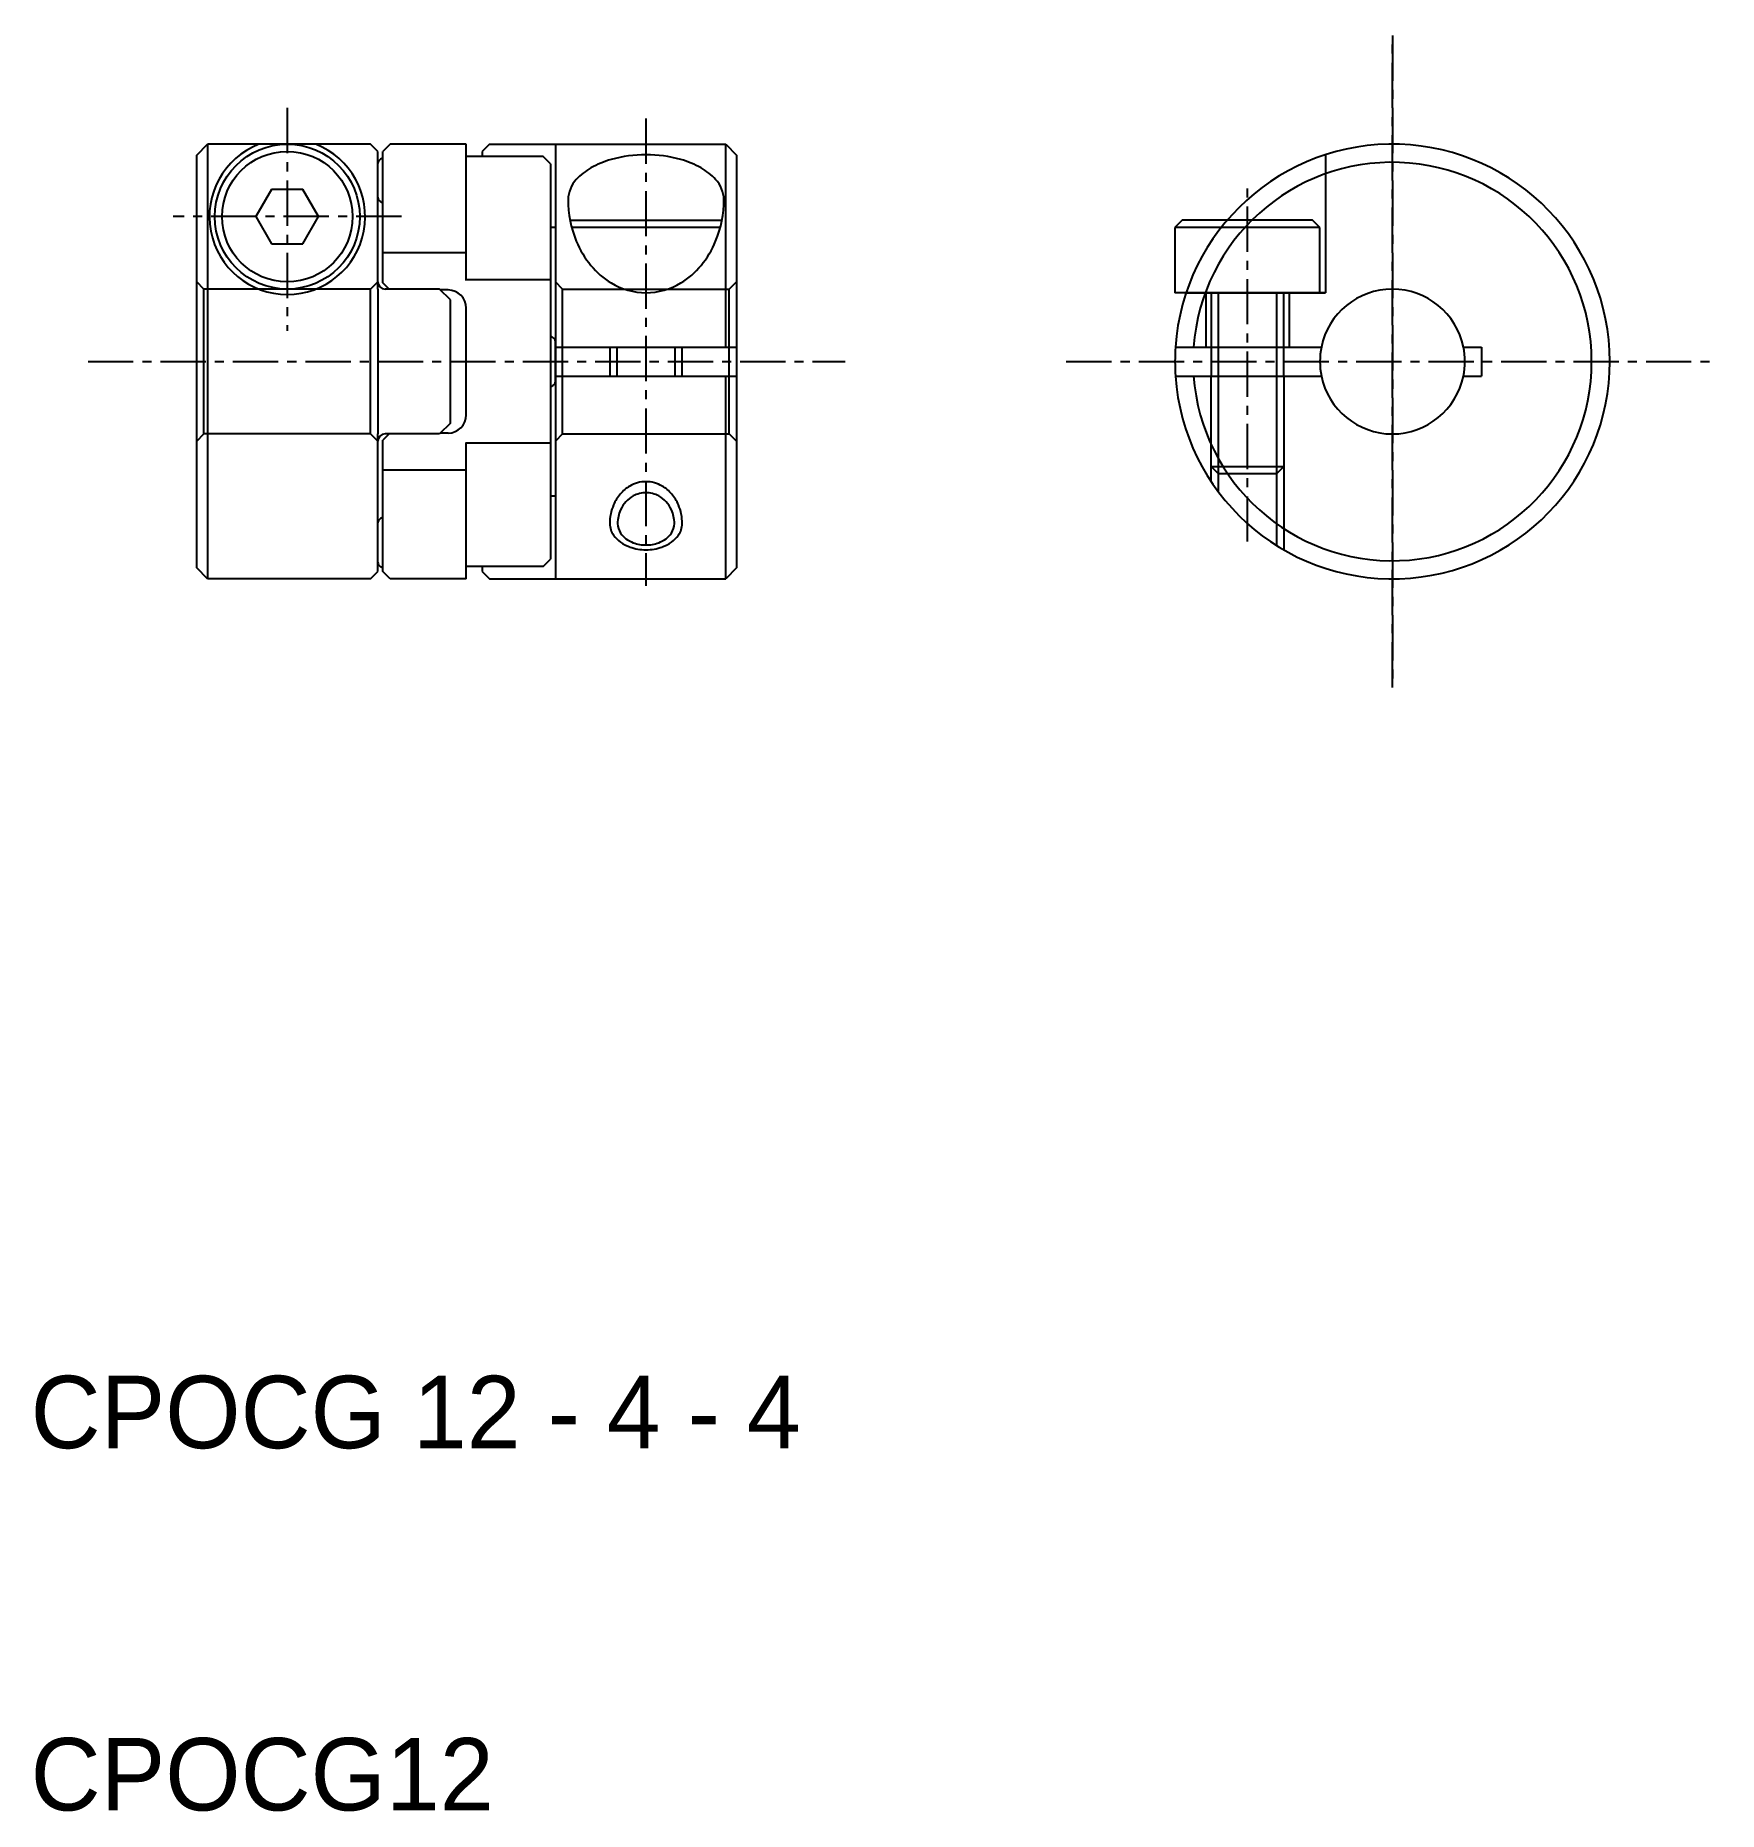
# Model space of a CAD drawing. Extents: x 141.5 to 187.9, y 71.7 to 120.8.
import ezdxf

# ---------------------------------------------------------------- set-up
doc = ezdxf.new("R2010")
doc.units = 0
doc.linetypes.add('CENTER', pattern=[2, 1.25, -0.25, 0.25, -0.25])
doc.linetypes.add('DASHED', pattern=[19.05, 12.7, -6.35])
doc.layers.get('0').update_dxf_attribs({"linetype": 'CONTINUOUS'})
doc.layers.add('CENTER', color=1, linetype='CENTER')

msp = doc.modelspace()

# ---------------------------------------------------------------- linework, layer by layer
for p, q in [((145.913, 117.477), (146.213, 117.777)), ((146.213, 117.777), (146.213, 105.777)), ((150.713, 117.777), (146.213, 117.777)), ((150.913, 117.577), (150.713, 117.777)), ((151.253, 117.777), (151.053, 117.577)), ((153.353, 117.777), (151.253, 117.777)), ((153.353, 117.434), (153.353, 117.777)), ((153.993, 117.777), (153.793, 117.577)), ((153.993, 117.777), (155.813, 117.777)), ((155.813, 117.777), (155.813, 105.777)), ((155.813, 117.777), (160.513, 117.777)), ((160.513, 112.177), (160.513, 117.777)), ((160.513, 117.777), (160.813, 117.477)), ((145.913, 106.077), (145.913, 117.477)), ((150.913, 113.777), (150.913, 117.577)), ((150.913, 116.313), (150.913, 117.24)), ((151.053, 117.402), (150.983, 117.361)), ((151.053, 113.952), (151.053, 117.577)), ((155.473, 117.434), (153.353, 117.434)), ((153.793, 117.577), (153.793, 117.434)), ((155.673, 117.234), (155.473, 117.434)), ((155.673, 117.234), (155.673, 106.32)), ((160.813, 117.477), (160.813, 106.077)), ((147.98, 116.527), (147.547, 115.777)), ((148.846, 116.527), (147.98, 116.527)), ((149.279, 115.777), (148.846, 116.527)), ((147.547, 115.777), (147.98, 115.027)), ((148.846, 115.027), (149.279, 115.777)), ((151.053, 116.152), (150.983, 116.192)), ((155.673, 115.485), (155.813, 115.485)), ((156.217, 115.677), (160.409, 115.677)), ((160.364, 115.477), (156.262, 115.477)), ((173.113, 115.677), (172.913, 115.477)), ((174.19, 115.477), (172.913, 115.477)), ((172.913, 115.477), (172.913, 113.677)), ((174.354, 115.677), (173.113, 115.677)), ((147.98, 115.027), (148.846, 115.027)), ((151.228, 113.777), (151.053, 113.952)), ((152.613, 113.777), (151.113, 113.777)), ((152.913, 113.477), (152.613, 113.777)), ((152.853, 113.752), (152.638, 113.752)), ((152.913, 110.077), (152.913, 113.477)), ((173.222, 113.677), (172.913, 113.677)), ((153.353, 110.302), (153.353, 113.252)), ((155.743, 112.442), (155.673, 112.483)), ((155.813, 111.233), (155.813, 112.321)), ((155.813, 112.177), (160.813, 112.177)), ((157.313, 112.177), (157.313, 111.377)), ((159.313, 111.377), (159.313, 112.177)), ((172.926, 112.177), (176.954, 112.177)), ((173.913, 112.177), (173.913, 111.377)), ((175.913, 111.377), (175.913, 112.177)), ((180.873, 112.177), (181.373, 112.177)), ((181.373, 112.177), (181.373, 111.377)), ((155.813, 111.377), (160.813, 111.377)), ((160.513, 105.777), (160.513, 111.377)), ((172.926, 111.377), (176.954, 111.377)), ((180.873, 111.377), (181.373, 111.377)), ((155.743, 111.111), (155.673, 111.071)), ((152.913, 110.077), (152.613, 109.777)), ((150.913, 105.977), (150.913, 109.777)), ((151.228, 109.777), (151.053, 109.602)), ((151.053, 105.977), (151.053, 109.602)), ((152.613, 109.777), (151.113, 109.777)), ((152.853, 109.802), (152.638, 109.802)), ((155.673, 108.069), (155.813, 108.069)), ((151.053, 107.483), (150.983, 107.442)), ((150.913, 106.233), (150.913, 107.321)), ((146.213, 105.777), (145.913, 106.077)), ((150.713, 105.777), (150.913, 105.977)), ((151.053, 106.071), (150.983, 106.111)), ((151.253, 105.777), (151.053, 105.977)), ((153.353, 105.777), (153.353, 106.12)), ((155.473, 106.12), (153.353, 106.12)), ((153.793, 106.12), (153.793, 105.977)), ((153.793, 105.977), (153.993, 105.777)), ((155.473, 106.12), (155.673, 106.32)), ((160.813, 106.077), (160.513, 105.777)), ((150.713, 105.777), (146.213, 105.777)), ((153.353, 105.777), (151.253, 105.777)), ((153.993, 105.777), (155.813, 105.777)), ((155.813, 105.777), (160.513, 105.777))]:
    msp.add_line(p, q)
at = {"color": 3, "linetype": 'DASHED'}
for p, q in [((153.353, 114.011), (153.353, 117.434)), ((177.063, 117.484), (177.063, 113.677)), ((176.913, 115.477), (174.19, 115.477)), ((176.713, 115.677), (174.354, 115.677)), ((176.913, 115.477), (176.713, 115.677)), ((176.913, 113.677), (176.913, 115.477)), ((153.353, 114.777), (151.053, 114.777)), ((146.113, 113.777), (145.913, 113.977)), ((150.713, 113.777), (146.113, 113.777)), ((146.113, 109.777), (146.113, 113.777)), ((150.713, 113.777), (150.913, 113.977)), ((150.713, 109.777), (150.713, 113.777)), ((150.913, 113.777), (150.913, 109.777)), ((155.673, 114.035), (153.353, 114.035)), ((156.013, 113.777), (155.813, 113.977)), ((156.013, 113.777), (160.613, 113.777)), ((156.013, 109.777), (156.013, 113.777)), ((160.613, 113.777), (160.813, 113.977)), ((160.613, 109.777), (160.613, 113.777)), ((173.222, 113.677), (177.063, 113.677)), ((177.063, 113.677), (173.222, 113.677)), ((173.763, 113.707), (173.763, 112.177)), ((173.913, 113.677), (173.913, 112.177)), ((174.113, 112.177), (174.113, 113.677)), ((175.713, 113.677), (175.713, 112.177)), ((175.913, 112.177), (175.913, 113.677)), ((176.063, 113.677), (176.063, 112.177)), ((173.913, 108.46), (173.913, 111.377)), ((174.113, 108.177), (174.113, 111.377)), ((175.713, 111.377), (175.713, 106.701)), ((175.913, 111.377), (175.913, 106.581)), ((145.913, 109.577), (146.113, 109.777)), ((150.713, 109.777), (146.113, 109.777)), ((150.913, 109.577), (150.713, 109.777)), ((153.353, 105.777), (153.353, 109.541)), ((155.673, 109.519), (153.353, 109.519)), ((156.013, 109.777), (155.813, 109.577)), ((156.013, 109.777), (160.613, 109.777)), ((160.613, 109.777), (160.813, 109.577)), ((173.913, 108.877), (175.913, 108.877)), ((174.113, 108.677), (173.913, 108.877)), ((175.913, 108.877), (175.713, 108.677)), ((153.353, 108.777), (151.053, 108.777)), ((175.713, 108.677), (174.113, 108.677))]:
    msp.add_line(p, q, dxfattribs=at)
at = {"color": 3}
for p, q in [((157.513, 111.377), (157.513, 112.177)), ((159.113, 112.177), (159.113, 111.377)), ((174.113, 111.377), (174.113, 112.177)), ((175.713, 112.177), (175.713, 111.377))]:
    msp.add_line(p, q, dxfattribs=at)
for radius in [2, 1.8]:
    msp.add_circle((148.413, 115.777), radius)
for centre, radius, start, end in [((148.413, 115.777), 2.15, 111.5289, 68.4711), ((178.913, 111.777), 6, 183.8226, 176.1774), ((151.053, 117.24), 0.14, 120, 180), ((158.033, 114.919), 2.528, 105.6299, 119.3683), ((158.3, 113.969), 3.515, 89.7924, 105.6588), ((158.326, 113.969), 3.515, 74.3412, 90.2076), ((158.593, 114.919), 2.528, 60.6317, 74.3701), ((178.913, 111.777), 5.5, 184.1706, 175.8294), ((157.008, 116.225), 0.845, 136.9702, 178.365), ((157.556, 115.752), 1.568, 119.1144, 138.017), ((159.07, 115.752), 1.568, 41.983, 60.8856), ((159.618, 116.225), 0.845, 1.635, 43.0298), ((151.053, 116.313), 0.14, 180, 240), ((159.156, 116.242), 2.993, 179.867, 202.458), ((157.47, 116.242), 2.993, 337.542, 0.133), ((158.804, 116.097), 2.612, 202.477, 219.6583), ((157.822, 116.097), 2.612, 320.3417, 337.523), ((158.496, 115.84), 2.211, 219.6231, 238.8362), ((158.131, 115.84), 2.211, 301.1638, 320.3769), ((151.113, 113.977), 0.2, 180, 270), ((152.853, 113.252), 0.5, 0, 90), ((158.322, 115.545), 1.868, 238.7199, 269.7388), ((158.305, 115.545), 1.868, 270.2612, 301.2801), ((178.913, 111.777), 2, 11.537, 168.463), ((155.673, 112.321), 0.14, 0, 60), ((178.913, 111.777), 6, 176.1774, 183.8226), ((178.913, 111.777), 2, 168.463, 191.537), ((178.913, 111.777), 2, 348.463, 11.537), ((178.913, 111.777), 2, 191.537, 348.463), ((155.673, 111.233), 0.14, 300, 0), ((152.853, 110.302), 0.5, 270, 0), ((151.113, 109.577), 0.2, 90, 180), ((158.316, 107.568), 0.892, 90.197, 120.3186), ((158.31, 107.568), 0.892, 59.6814, 89.803), ((158.491, 107.361), 1.166, 139.319, 156.7728), ((158.379, 107.458), 1.019, 120.2361, 139.3421), ((158.387, 107.33), 0.852, 137.452, 155.3651), ((158.34, 107.372), 0.789, 118.6022, 137.4596), ((158.314, 107.421), 0.734, 90.0989, 118.6387), ((158.312, 107.421), 0.734, 61.3613, 89.9011), ((158.286, 107.372), 0.789, 42.5404, 61.3978), ((158.247, 107.458), 1.019, 40.6579, 59.7639), ((158.24, 107.33), 0.852, 24.6349, 42.548), ((158.136, 107.361), 1.166, 23.2272, 40.681), ((151.053, 107.321), 0.14, 120, 180), ((158.618, 107.307), 1.305, 156.7926, 180.1144), ((158.44, 107.306), 0.91, 155.3817, 180.0728), ((158.187, 107.306), 0.91, 359.9272, 24.6183), ((158.008, 107.307), 1.305, 359.8856, 23.2074), ((157.881, 107.311), 0.568, 180.6178, 215.4997), ((158.062, 107.434), 0.787, 215.1638, 234.5777), ((158.009, 107.309), 0.479, 180.4906, 214.1632), ((158.137, 107.392), 0.632, 213.9102, 233.3049), ((158.248, 107.539), 0.816, 233.2236, 249.5619), ((158.379, 107.539), 0.816, 290.4381, 306.7764), ((158.49, 107.392), 0.632, 306.6951, 326.0898), ((158.617, 107.309), 0.479, 325.8368, 359.5094), ((158.564, 107.434), 0.787, 305.4223, 324.8362), ((158.745, 107.311), 0.568, 324.5003, 359.3822), ((158.22, 107.653), 1.057, 234.4719, 250.4133), ((158.309, 107.902), 1.322, 250.4182, 270.1837), ((158.31, 107.707), 0.995, 249.5726, 270.1721), ((158.316, 107.707), 0.995, 269.8279, 290.4274), ((158.317, 107.902), 1.322, 269.8163, 289.5818), ((158.406, 107.653), 1.057, 289.5867, 305.5281), ((151.053, 106.233), 0.14, 180, 240)]:
    msp.add_arc(centre, radius, start, end)
at = {"layer": 'CENTER'}
for p, q in [((178.913, 120.777), (178.913, 102.777)), ((178.913, 102.777), (178.913, 120.777)), ((148.413, 118.777), (148.413, 112.627)), ((158.313, 118.484), (158.313, 105.581)), ((174.913, 106.805), (174.913, 116.749)), ((151.563, 115.777), (145.263, 115.777)), ((142.913, 111.777), (163.813, 111.777)), ((169.913, 111.777), (187.913, 111.777)), ((169.913, 111.777), (187.913, 111.777))]:
    msp.add_line(p, q, dxfattribs=at)

# ---------------------------------------------------------------- texts
for s, p in [('CPOCG 12 - 4 - 4', (141.329, 81.777)), ('CPOCG12', (141.329, 71.777))]:
    msp.add_text(s, height=2).set_placement(p)

doc.saveas('drawing.dxf')
